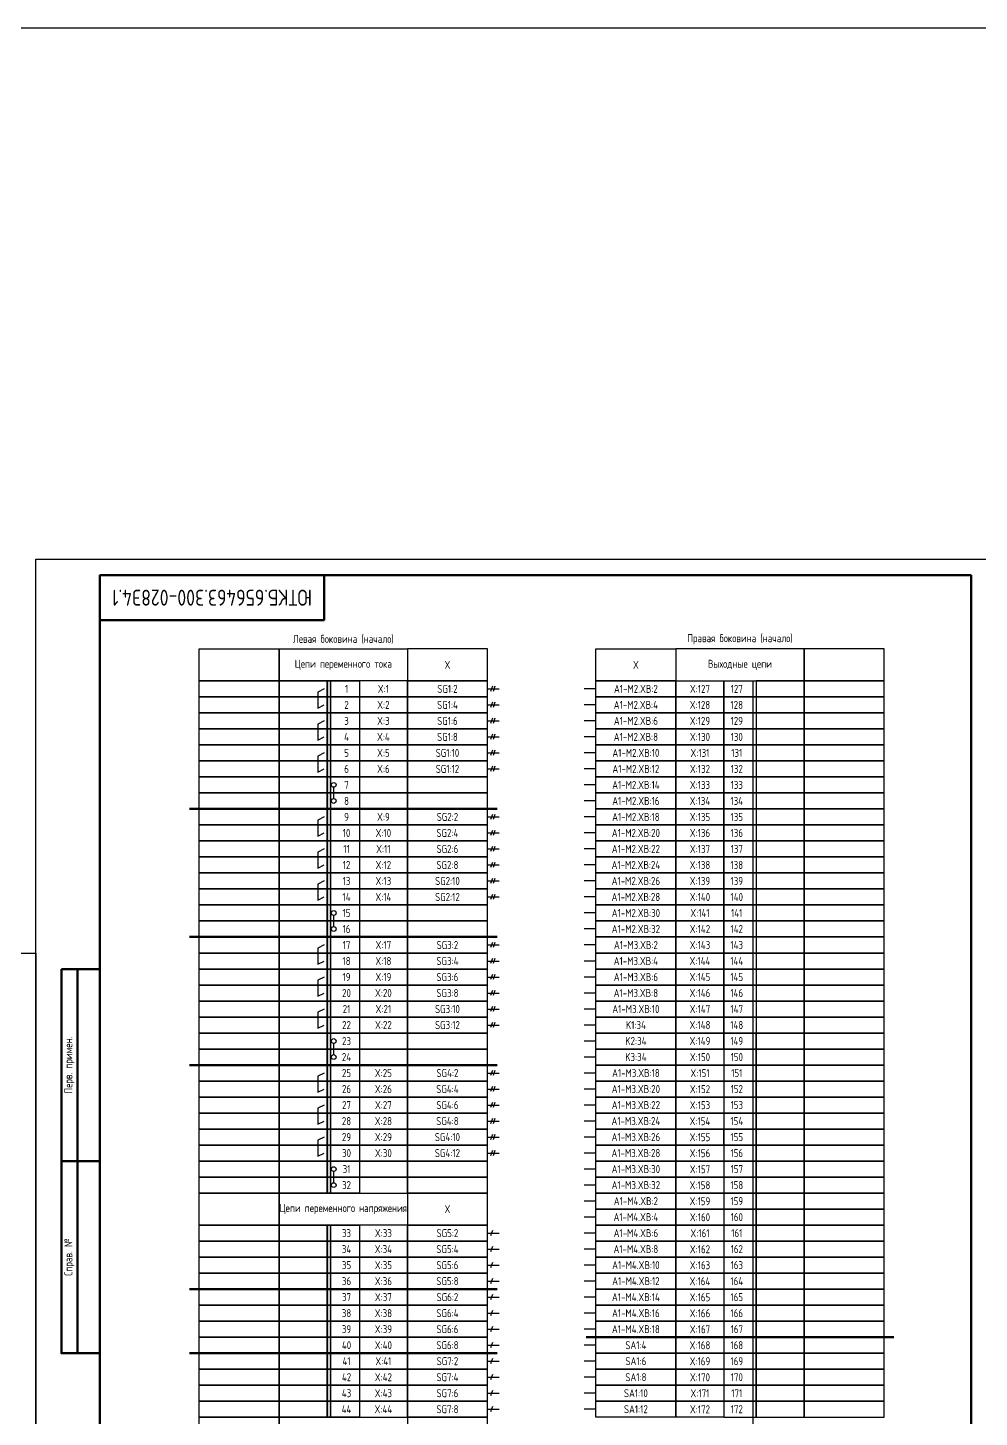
# Model space of a CAD drawing. Header units: millimetres. Extents: x -1117 to 4572, y -90 to 586.
# Drawn here: x 2937.5 to 3234.5, y 152 to 586 of the extents above; entities that cross this region are included whole.
import ezdxf

# ---------------------------------------------------------------- set-up
doc = ezdxf.new("R2010")
doc.units = ezdxf.units.MM
doc.styles.add('Gost_type_A', font='GOST_A.TTF')

# ---------------------------------------------------------------- blocks, each defined once
blk = doc.blocks.new('Штамп левый верхний')
at = {"lineweight": 50}
for points in [[(-12, 0), (-7, 0), (-7, -60), (-12, -60)], [(-7, 0), (0, 0), (0, -60), (-7, -60)], [(-12, -60), (-7, -60), (-7, -120), (-12, -120)], [(-7, -60), (0, -60), (0, -120), (-7, -120)]]:
    blk.add_lwpolyline(points, close=True, dxfattribs=at)
at = {"char_height": 2.5, "width": 60, "attachment_point": 5, "rotation": 90, "style": 'Gost_type_A'}
for s, insert in [('Перв. примен.', (-9.5, -30)), ('Справ. №', (-9.5, -90))]:
    blk.add_mtext(s, dxfattribs=dict(at, insert=insert))
blk = doc.blocks.new('Штамп угловой верхний')
at = {"lineweight": 50}
blk.add_lwpolyline([(0, 0), (70, 0), (70, -14), (0, -14)], close=True, dxfattribs=at)
blk = doc.blocks.new('Формат_А3')
blk.add_lwpolyline([(-420, 297), (0, 297), (0, 0), (-420, 0)], close=True)

msp = doc.modelspace()

# ---------------------------------------------------------------- hatches: boundary and pattern name
h = msp.add_hatch(color=256)
h.dxf.hatch_style = 1
h.paths.add_polyline_path([(3032, 382), (3031, 382), (3031, 342), (3032, 342)])
h = msp.add_hatch(color=256)
h.dxf.hatch_style = 1
h.paths.add_polyline_path([(3032, 342), (3031, 342), (3031, 302), (3032, 302)])
h = msp.add_hatch(color=256)
h.dxf.hatch_style = 1
h.paths.add_polyline_path([(3032, 302), (3031, 302), (3031, 262), (3032, 262)])
h = msp.add_hatch(color=256)
h.dxf.hatch_style = 1
h.paths.add_polyline_path([(3032, 262), (3031, 262), (3031, 222), (3032, 222)])
h = msp.add_hatch(color=256)
h.dxf.hatch_style = 1
h.paths.add_polyline_path([(3032, 212), (3031, 212), (3031, 192), (3032, 192)])
h = msp.add_hatch(color=256)
h.dxf.hatch_style = 1
h.paths.add_polyline_path([(3032, 192), (3031, 192), (3031, 172), (3032, 172)])
h = msp.add_hatch(color=256)
h.dxf.hatch_style = 1
h.paths.add_polyline_path([(3032, 172), (3031, 172), (3031, 152), (3032, 152)])

# ---------------------------------------------------------------- linework, layer by layer
for p, q in [((3163.83, 382), (3163.83, 247.03)), ((3081, 379.5), (3084.62, 379.5)), ((3082.54, 380.31), (3081.96, 378.69)), ((3083.33, 380.31), (3082.75, 378.69)), ((3114.83, 379.5), (3111.21, 379.5)), ((3081, 374.5), (3084.62, 374.5)), ((3082.54, 375.31), (3081.96, 373.69)), ((3083.33, 375.31), (3082.75, 373.69)), ((3114.83, 374.5), (3111.21, 374.5)), ((3081, 369.5), (3084.62, 369.5)), ((3082.54, 370.31), (3081.96, 368.69)), ((3083.33, 370.31), (3082.75, 368.69)), ((3114.83, 369.5), (3111.21, 369.5)), ((3082.54, 365.31), (3081.96, 363.69)), ((3083.33, 365.31), (3082.75, 363.69)), ((3081, 364.5), (3084.62, 364.5)), ((3082.54, 360.31), (3081.96, 358.69)), ((3083.33, 360.31), (3082.75, 358.69)), ((3114.83, 364.5), (3111.21, 364.5)), ((3081, 359.5), (3084.62, 359.5)), ((3114.83, 359.5), (3111.21, 359.5)), ((3081, 354.5), (3084.62, 354.5)), ((3082.54, 355.31), (3081.96, 353.69)), ((3083.33, 355.31), (3082.75, 353.69)), ((3114.83, 354.5), (3111.21, 354.5)), ((3033, 345.25), (3033, 348.75)), ((3114.83, 349.5), (3111.21, 349.5)), ((3114.83, 344.5), (3111.21, 344.5)), ((3081, 339.5), (3084.62, 339.5)), ((3082.54, 340.31), (3081.96, 338.69)), ((3083.33, 340.31), (3082.75, 338.69)), ((3114.83, 339.5), (3111.21, 339.5)), ((3081, 334.5), (3084.62, 334.5)), ((3082.54, 335.31), (3081.96, 333.69)), ((3083.33, 335.31), (3082.75, 333.69)), ((3114.83, 334.5), (3111.21, 334.5)), ((3082.54, 330.31), (3081.96, 328.69)), ((3083.33, 330.31), (3082.75, 328.69)), ((3081, 329.5), (3084.62, 329.5)), ((3114.83, 329.5), (3111.21, 329.5)), ((3081, 324.5), (3084.62, 324.5)), ((3082.54, 325.31), (3081.96, 323.69)), ((3083.33, 325.31), (3082.75, 323.69)), ((3114.83, 324.5), (3111.21, 324.5)), ((3081, 319.5), (3084.62, 319.5)), ((3082.54, 320.31), (3081.96, 318.69)), ((3083.33, 320.31), (3082.75, 318.69)), ((3114.83, 319.5), (3111.21, 319.5)), ((3081, 314.5), (3084.62, 314.5)), ((3082.54, 315.31), (3081.96, 313.69)), ((3083.33, 315.31), (3082.75, 313.69)), ((3114.83, 314.5), (3111.21, 314.5)), ((3033, 305.25), (3033, 308.75)), ((3114.83, 309.5), (3111.21, 309.5)), ((3114.83, 304.5), (3111.21, 304.5)), ((3081, 299.5), (3084.62, 299.5)), ((3082.54, 300.31), (3081.96, 298.69)), ((3083.33, 300.31), (3082.75, 298.69)), ((3114.83, 299.5), (3111.21, 299.5)), ((3082.54, 295.31), (3081.96, 293.69)), ((3083.33, 295.31), (3082.75, 293.69)), ((3081, 294.5), (3084.62, 294.5)), ((3114.83, 294.5), (3111.21, 294.5)), ((3081, 289.5), (3084.62, 289.5)), ((3082.54, 290.31), (3081.96, 288.69)), ((3083.33, 290.31), (3082.75, 288.69)), ((3114.83, 289.5), (3111.21, 289.5)), ((3081, 284.5), (3084.62, 284.5)), ((3082.54, 285.31), (3081.96, 283.69)), ((3083.33, 285.31), (3082.75, 283.69)), ((3114.83, 284.5), (3111.21, 284.5)), ((3081, 279.5), (3084.62, 279.5)), ((3082.54, 280.31), (3081.96, 278.69)), ((3083.33, 280.31), (3082.75, 278.69)), ((3114.83, 279.5), (3111.21, 279.5)), ((3081, 274.5), (3084.62, 274.5)), ((3082.54, 275.31), (3081.96, 273.69)), ((3083.33, 275.31), (3082.75, 273.69)), ((3114.83, 274.5), (3111.21, 274.5)), ((3114.83, 269.5), (3111.21, 269.5)), ((3033, 265.25), (3033, 268.75)), ((3114.83, 264.5), (3111.21, 264.5)), ((3081, 259.5), (3084.62, 259.5)), ((3082.54, 260.31), (3081.96, 258.69)), ((3083.33, 260.31), (3082.75, 258.69)), ((3114.83, 259.5), (3111.21, 259.5)), ((3081, 254.5), (3084.62, 254.5)), ((3082.54, 255.31), (3081.96, 253.69)), ((3083.33, 255.31), (3082.75, 253.69)), ((3114.83, 254.5), (3111.21, 254.5)), ((3081, 249.5), (3084.62, 249.5)), ((3082.54, 250.31), (3081.96, 248.69)), ((3083.33, 250.31), (3082.75, 248.69)), ((3114.83, 249.5), (3111.21, 249.5)), ((3081, 244.5), (3084.62, 244.5)), ((3082.54, 245.31), (3081.96, 243.69)), ((3083.33, 245.31), (3082.75, 243.69)), ((3114.83, 244.5), (3111.21, 244.5)), ((3163.83, 247.03), (3163.83, 122)), ((3081, 239.5), (3084.62, 239.5)), ((3082.54, 240.31), (3081.96, 238.69)), ((3083.33, 240.31), (3082.75, 238.69)), ((3114.83, 239.5), (3111.21, 239.5)), ((3081, 234.5), (3084.62, 234.5)), ((3082.54, 235.31), (3081.96, 233.69)), ((3083.33, 235.31), (3082.75, 233.69)), ((3114.83, 234.5), (3111.21, 234.5)), ((3033, 225.25), (3033, 228.75)), ((3114.83, 229.5), (3111.21, 229.5)), ((3114.83, 224.5), (3111.21, 224.5)), ((3114.83, 219.5), (3111.21, 219.5)), ((3114.83, 214.5), (3111.21, 214.5)), ((3081, 209.5), (3084.62, 209.5)), ((3082.54, 210.31), (3081.96, 208.69)), ((3114.83, 209.5), (3111.21, 209.5)), ((3081, 204.5), (3084.62, 204.5)), ((3082.54, 205.31), (3081.96, 203.69)), ((3114.83, 204.5), (3111.21, 204.5)), ((3082.54, 200.31), (3081.96, 198.69)), ((3081, 199.5), (3084.62, 199.5)), ((3082.54, 195.31), (3081.96, 193.69)), ((3114.83, 199.5), (3111.21, 199.5)), ((3081, 194.5), (3084.62, 194.5)), ((3114.83, 194.5), (3111.21, 194.5)), ((3081, 189.5), (3084.62, 189.5)), ((3082.54, 190.31), (3081.96, 188.69)), ((3114.83, 189.5), (3111.21, 189.5)), ((3081, 184.5), (3084.62, 184.5)), ((3082.54, 185.31), (3081.96, 183.69)), ((3114.83, 184.5), (3111.21, 184.5)), ((3081, 179.5), (3084.62, 179.5)), ((3082.54, 180.31), (3081.96, 178.69)), ((3114.83, 179.5), (3111.21, 179.5)), ((3081, 174.5), (3084.62, 174.5)), ((3082.54, 175.31), (3081.96, 173.69)), ((3114.83, 174.5), (3111.21, 174.5)), ((3081, 169.5), (3084.62, 169.5)), ((3082.54, 170.31), (3081.96, 168.69)), ((3114.83, 169.5), (3111.21, 169.5)), ((3082.54, 165.31), (3081.96, 163.69)), ((3081, 164.5), (3084.62, 164.5)), ((3114.83, 164.5), (3111.21, 164.5)), ((3081, 159.5), (3084.62, 159.5)), ((3082.54, 160.31), (3081.96, 158.69)), ((3114.83, 159.5), (3111.21, 159.5)), ((3081, 154.5), (3084.62, 154.5)), ((3082.54, 155.31), (3081.96, 153.69)), ((3114.83, 154.5), (3111.21, 154.5))]:
    msp.add_line(p, q)
at = {"lineweight": 50}
for p, q in [((2988, 342), (3084, 342)), ((2988, 302), (3084, 302)), ((2988, 262), (3084, 262)), ((2988, 192), (3084, 192)), ((3207.83, 177), (3111.83, 177)), ((2988, 172), (3084, 172))]:
    msp.add_line(p, q, dxfattribs=at)
for points in [[(-1117.42, 586), (4572.48, 586), (4572.48, -90), (-1117.42, -90)], [(3237, 420), (3237, 0), (2940, 0), (2940, 420)], [(2991, 392), (3016, 392), (3016, 382), (2991, 382)], [(3016, 392), (3056, 392), (3056, 382), (3016, 382)], [(3081, 392), (3056, 392), (3056, 382), (3081, 382)], [(3114.83, 392), (3139.83, 392), (3139.83, 382), (3114.83, 382)], [(3179.83, 392), (3139.83, 392), (3139.83, 382), (3179.83, 382)], [(3204.83, 392), (3179.83, 392), (3179.83, 382), (3204.83, 382)], [(2991, 382), (3016, 382), (3016, 377), (2991, 377)], [(3016, 382), (3031, 382), (3031, 377), (3016, 377)], [(3031, 382), (3041, 382), (3041, 377), (3031, 377)], [(3056, 382), (3041, 382), (3041, 377), (3056, 377)], [(3081, 382), (3056, 382), (3056, 377), (3081, 377)], [(3114.83, 382), (3139.83, 382), (3139.83, 377), (3114.83, 377)], [(3139.83, 382), (3154.83, 382), (3154.83, 377), (3139.83, 377)], [(3154.83, 382), (3164.83, 382), (3164.83, 377), (3154.83, 377)], [(3179.83, 382), (3164.83, 382), (3164.83, 377), (3179.83, 377)], [(2991, 377), (3016, 377), (3016, 372), (2991, 372)], [(3016, 377), (3031, 377), (3031, 372), (3016, 372)], [(3031, 377), (3041, 377), (3041, 372), (3031, 372)], [(3056, 377), (3041, 377), (3041, 372), (3056, 372)], [(3081, 377), (3056, 377), (3056, 372), (3081, 372)], [(3114.83, 377), (3139.83, 377), (3139.83, 372), (3114.83, 372)], [(3139.83, 377), (3154.83, 377), (3154.83, 372), (3139.83, 372)], [(3154.83, 377), (3164.83, 377), (3164.83, 372), (3154.83, 372)], [(3179.83, 377), (3164.83, 377), (3164.83, 372), (3179.83, 372)], [(2991, 372), (3016, 372), (3016, 367), (2991, 367)], [(3016, 372), (3031, 372), (3031, 367), (3016, 367)], [(3031, 372), (3041, 372), (3041, 367), (3031, 367)], [(3056, 372), (3041, 372), (3041, 367), (3056, 367)], [(3081, 372), (3056, 372), (3056, 367), (3081, 367)], [(3114.83, 372), (3139.83, 372), (3139.83, 367), (3114.83, 367)], [(3139.83, 372), (3154.83, 372), (3154.83, 367), (3139.83, 367)], [(3154.83, 372), (3164.83, 372), (3164.83, 367), (3154.83, 367)], [(3179.83, 372), (3164.83, 372), (3164.83, 367), (3179.83, 367)], [(2991, 367), (3016, 367), (3016, 362), (2991, 362)], [(3016, 367), (3031, 367), (3031, 362), (3016, 362)], [(3031, 367), (3041, 367), (3041, 362), (3031, 362)], [(3056, 367), (3041, 367), (3041, 362), (3056, 362)], [(3081, 367), (3056, 367), (3056, 362), (3081, 362)], [(3114.83, 367), (3139.83, 367), (3139.83, 362), (3114.83, 362)], [(3139.83, 367), (3154.83, 367), (3154.83, 362), (3139.83, 362)], [(3154.83, 367), (3164.83, 367), (3164.83, 362), (3154.83, 362)], [(3179.83, 367), (3164.83, 367), (3164.83, 362), (3179.83, 362)], [(2991, 362), (3016, 362), (3016, 357), (2991, 357)], [(3016, 362), (3031, 362), (3031, 357), (3016, 357)], [(3031, 362), (3041, 362), (3041, 357), (3031, 357)], [(3056, 362), (3041, 362), (3041, 357), (3056, 357)], [(3081, 362), (3056, 362), (3056, 357), (3081, 357)], [(3114.83, 362), (3139.83, 362), (3139.83, 357), (3114.83, 357)], [(3139.83, 362), (3154.83, 362), (3154.83, 357), (3139.83, 357)], [(3154.83, 362), (3164.83, 362), (3164.83, 357), (3154.83, 357)], [(3179.83, 362), (3164.83, 362), (3164.83, 357), (3179.83, 357)], [(2991, 357), (3016, 357), (3016, 352), (2991, 352)], [(3016, 357), (3031, 357), (3031, 352), (3016, 352)], [(3031, 357), (3041, 357), (3041, 352), (3031, 352)], [(3056, 357), (3041, 357), (3041, 352), (3056, 352)], [(3081, 357), (3056, 357), (3056, 352), (3081, 352)], [(3114.83, 357), (3139.83, 357), (3139.83, 352), (3114.83, 352)], [(3139.83, 357), (3154.83, 357), (3154.83, 352), (3139.83, 352)], [(3154.83, 357), (3164.83, 357), (3164.83, 352), (3154.83, 352)], [(3179.83, 357), (3164.83, 357), (3164.83, 352), (3179.83, 352)], [(2991, 352), (3016, 352), (3016, 347), (2991, 347)], [(3016, 352), (3031, 352), (3031, 347), (3016, 347)], [(3031, 352), (3041, 352), (3041, 347), (3031, 347)], [(3056, 352), (3041, 352), (3041, 347), (3056, 347)], [(3081, 352), (3056, 352), (3056, 347), (3081, 347)], [(3114.83, 352), (3139.83, 352), (3139.83, 347), (3114.83, 347)], [(3139.83, 352), (3154.83, 352), (3154.83, 347), (3139.83, 347)], [(3154.83, 352), (3164.83, 352), (3164.83, 347), (3154.83, 347)], [(3179.83, 352), (3164.83, 352), (3164.83, 347), (3179.83, 347)], [(2991, 347), (3016, 347), (3016, 342), (2991, 342)], [(3016, 347), (3031, 347), (3031, 342), (3016, 342)], [(3031, 347), (3041, 347), (3041, 342), (3031, 342)], [(3056, 347), (3041, 347), (3041, 342), (3056, 342)], [(3081, 347), (3056, 347), (3056, 342), (3081, 342)], [(3114.83, 347), (3139.83, 347), (3139.83, 342), (3114.83, 342)], [(3139.83, 347), (3154.83, 347), (3154.83, 342), (3139.83, 342)], [(3154.83, 347), (3164.83, 347), (3164.83, 342), (3154.83, 342)], [(3179.83, 347), (3164.83, 347), (3164.83, 342), (3179.83, 342)], [(2991, 342), (3016, 342), (3016, 337), (2991, 337)], [(3016, 342), (3031, 342), (3031, 337), (3016, 337)], [(3031, 342), (3041, 342), (3041, 337), (3031, 337)], [(3056, 342), (3041, 342), (3041, 337), (3056, 337)], [(3081, 342), (3056, 342), (3056, 337), (3081, 337)], [(3114.83, 342), (3139.83, 342), (3139.83, 337), (3114.83, 337)], [(3139.83, 342), (3154.83, 342), (3154.83, 337), (3139.83, 337)], [(3154.83, 342), (3164.83, 342), (3164.83, 337), (3154.83, 337)], [(3179.83, 342), (3164.83, 342), (3164.83, 337), (3179.83, 337)], [(2991, 337), (3016, 337), (3016, 332), (2991, 332)], [(3016, 337), (3031, 337), (3031, 332), (3016, 332)], [(3031, 337), (3041, 337), (3041, 332), (3031, 332)], [(3056, 337), (3041, 337), (3041, 332), (3056, 332)], [(3081, 337), (3056, 337), (3056, 332), (3081, 332)], [(3114.83, 337), (3139.83, 337), (3139.83, 332), (3114.83, 332)], [(3139.83, 337), (3154.83, 337), (3154.83, 332), (3139.83, 332)], [(3154.83, 337), (3164.83, 337), (3164.83, 332), (3154.83, 332)], [(3179.83, 337), (3164.83, 337), (3164.83, 332), (3179.83, 332)], [(2991, 332), (3016, 332), (3016, 327), (2991, 327)], [(3016, 332), (3031, 332), (3031, 327), (3016, 327)], [(3031, 332), (3041, 332), (3041, 327), (3031, 327)], [(3056, 332), (3041, 332), (3041, 327), (3056, 327)], [(3081, 332), (3056, 332), (3056, 327), (3081, 327)], [(3114.83, 332), (3139.83, 332), (3139.83, 327), (3114.83, 327)], [(3139.83, 332), (3154.83, 332), (3154.83, 327), (3139.83, 327)], [(3154.83, 332), (3164.83, 332), (3164.83, 327), (3154.83, 327)], [(3179.83, 332), (3164.83, 332), (3164.83, 327), (3179.83, 327)], [(2991, 327), (3016, 327), (3016, 322), (2991, 322)], [(3016, 327), (3031, 327), (3031, 322), (3016, 322)], [(3031, 327), (3041, 327), (3041, 322), (3031, 322)], [(3056, 327), (3041, 327), (3041, 322), (3056, 322)], [(3081, 327), (3056, 327), (3056, 322), (3081, 322)], [(3114.83, 327), (3139.83, 327), (3139.83, 322), (3114.83, 322)], [(3139.83, 327), (3154.83, 327), (3154.83, 322), (3139.83, 322)], [(3154.83, 327), (3164.83, 327), (3164.83, 322), (3154.83, 322)], [(3179.83, 327), (3164.83, 327), (3164.83, 322), (3179.83, 322)], [(2991, 322), (3016, 322), (3016, 317), (2991, 317)], [(3016, 322), (3031, 322), (3031, 317), (3016, 317)], [(3031, 322), (3041, 322), (3041, 317), (3031, 317)], [(3056, 322), (3041, 322), (3041, 317), (3056, 317)], [(3081, 322), (3056, 322), (3056, 317), (3081, 317)], [(3114.83, 322), (3139.83, 322), (3139.83, 317), (3114.83, 317)], [(3139.83, 322), (3154.83, 322), (3154.83, 317), (3139.83, 317)], [(3154.83, 322), (3164.83, 322), (3164.83, 317), (3154.83, 317)], [(3179.83, 322), (3164.83, 322), (3164.83, 317), (3179.83, 317)], [(2991, 317), (3016, 317), (3016, 312), (2991, 312)], [(3016, 317), (3031, 317), (3031, 312), (3016, 312)], [(3031, 317), (3041, 317), (3041, 312), (3031, 312)], [(3056, 317), (3041, 317), (3041, 312), (3056, 312)], [(3081, 317), (3056, 317), (3056, 312), (3081, 312)], [(3114.83, 317), (3139.83, 317), (3139.83, 312), (3114.83, 312)], [(3139.83, 317), (3154.83, 317), (3154.83, 312), (3139.83, 312)], [(3154.83, 317), (3164.83, 317), (3164.83, 312), (3154.83, 312)], [(3179.83, 317), (3164.83, 317), (3164.83, 312), (3179.83, 312)], [(2991, 312), (3016, 312), (3016, 307), (2991, 307)], [(3016, 312), (3031, 312), (3031, 307), (3016, 307)], [(3031, 312), (3041, 312), (3041, 307), (3031, 307)], [(3056, 312), (3041, 312), (3041, 307), (3056, 307)], [(3081, 312), (3056, 312), (3056, 307), (3081, 307)], [(3114.83, 312), (3139.83, 312), (3139.83, 307), (3114.83, 307)], [(3139.83, 312), (3154.83, 312), (3154.83, 307), (3139.83, 307)], [(3154.83, 312), (3164.83, 312), (3164.83, 307), (3154.83, 307)], [(3179.83, 312), (3164.83, 312), (3164.83, 307), (3179.83, 307)], [(2991, 307), (3016, 307), (3016, 302), (2991, 302)], [(3016, 307), (3031, 307), (3031, 302), (3016, 302)], [(3031, 307), (3041, 307), (3041, 302), (3031, 302)], [(3056, 307), (3041, 307), (3041, 302), (3056, 302)], [(3081, 307), (3056, 307), (3056, 302), (3081, 302)], [(3114.83, 307), (3139.83, 307), (3139.83, 302), (3114.83, 302)], [(3139.83, 307), (3154.83, 307), (3154.83, 302), (3139.83, 302)], [(3154.83, 307), (3164.83, 307), (3164.83, 302), (3154.83, 302)], [(3179.83, 307), (3164.83, 307), (3164.83, 302), (3179.83, 302)], [(2991, 302), (3016, 302), (3016, 297), (2991, 297)], [(3016, 302), (3031, 302), (3031, 297), (3016, 297)], [(3031, 302), (3041, 302), (3041, 297), (3031, 297)], [(3056, 302), (3041, 302), (3041, 297), (3056, 297)], [(3081, 302), (3056, 302), (3056, 297), (3081, 297)], [(3114.83, 302), (3139.83, 302), (3139.83, 297), (3114.83, 297)], [(3139.83, 302), (3154.83, 302), (3154.83, 297), (3139.83, 297)], [(3154.83, 302), (3164.83, 302), (3164.83, 297), (3154.83, 297)], [(3179.83, 302), (3164.83, 302), (3164.83, 297), (3179.83, 297)], [(2991, 297), (3016, 297), (3016, 292), (2991, 292)], [(3016, 297), (3031, 297), (3031, 292), (3016, 292)], [(3031, 297), (3041, 297), (3041, 292), (3031, 292)], [(3056, 297), (3041, 297), (3041, 292), (3056, 292)], [(3081, 297), (3056, 297), (3056, 292), (3081, 292)], [(3114.83, 297), (3139.83, 297), (3139.83, 292), (3114.83, 292)], [(3139.83, 297), (3154.83, 297), (3154.83, 292), (3139.83, 292)], [(3154.83, 297), (3164.83, 297), (3164.83, 292), (3154.83, 292)], [(3179.83, 297), (3164.83, 297), (3164.83, 292), (3179.83, 292)], [(3204.83, 297), (3179.83, 297), (3179.83, 292), (3204.83, 292)], [(2991, 292), (3016, 292), (3016, 287), (2991, 287)], [(3016, 292), (3031, 292), (3031, 287), (3016, 287)], [(3031, 292), (3041, 292), (3041, 287), (3031, 287)], [(3056, 292), (3041, 292), (3041, 287), (3056, 287)], [(3081, 292), (3056, 292), (3056, 287), (3081, 287)], [(3114.83, 292), (3139.83, 292), (3139.83, 287), (3114.83, 287)], [(3139.83, 292), (3154.83, 292), (3154.83, 287), (3139.83, 287)], [(3154.83, 292), (3164.83, 292), (3164.83, 287), (3154.83, 287)], [(3179.83, 292), (3164.83, 292), (3164.83, 287), (3179.83, 287)], [(3204.83, 292), (3179.83, 292), (3179.83, 287), (3204.83, 287)], [(2991, 287), (3016, 287), (3016, 282), (2991, 282)], [(3016, 287), (3031, 287), (3031, 282), (3016, 282)], [(3031, 287), (3041, 287), (3041, 282), (3031, 282)], [(3056, 287), (3041, 287), (3041, 282), (3056, 282)], [(3081, 287), (3056, 287), (3056, 282), (3081, 282)], [(3114.83, 287), (3139.83, 287), (3139.83, 282), (3114.83, 282)], [(3139.83, 287), (3154.83, 287), (3154.83, 282), (3139.83, 282)], [(3154.83, 287), (3164.83, 287), (3164.83, 282), (3154.83, 282)], [(3179.83, 287), (3164.83, 287), (3164.83, 282), (3179.83, 282)], [(3204.83, 287), (3179.83, 287), (3179.83, 282), (3204.83, 282)], [(2991, 282), (3016, 282), (3016, 277), (2991, 277)], [(3016, 282), (3031, 282), (3031, 277), (3016, 277)], [(3031, 282), (3041, 282), (3041, 277), (3031, 277)], [(3056, 282), (3041, 282), (3041, 277), (3056, 277)], [(3081, 282), (3056, 282), (3056, 277), (3081, 277)], [(3114.83, 282), (3139.83, 282), (3139.83, 277), (3114.83, 277)], [(3139.83, 282), (3154.83, 282), (3154.83, 277), (3139.83, 277)], [(3154.83, 282), (3164.83, 282), (3164.83, 277), (3154.83, 277)], [(3179.83, 282), (3164.83, 282), (3164.83, 277), (3179.83, 277)], [(3204.83, 282), (3179.83, 282), (3179.83, 277), (3204.83, 277)], [(2991, 277), (3016, 277), (3016, 272), (2991, 272)], [(3016, 277), (3031, 277), (3031, 272), (3016, 272)], [(3031, 277), (3041, 277), (3041, 272), (3031, 272)], [(3056, 277), (3041, 277), (3041, 272), (3056, 272)], [(3081, 277), (3056, 277), (3056, 272), (3081, 272)], [(3114.83, 277), (3139.83, 277), (3139.83, 272), (3114.83, 272)], [(3139.83, 277), (3154.83, 277), (3154.83, 272), (3139.83, 272)], [(3154.83, 277), (3164.83, 277), (3164.83, 272), (3154.83, 272)], [(3179.83, 277), (3164.83, 277), (3164.83, 272), (3179.83, 272)], [(3204.83, 277), (3179.83, 277), (3179.83, 272), (3204.83, 272)], [(2991, 272), (3016, 272), (3016, 267), (2991, 267)], [(3016, 272), (3031, 272), (3031, 267), (3016, 267)], [(3031, 272), (3041, 272), (3041, 267), (3031, 267)], [(3056, 272), (3041, 272), (3041, 267), (3056, 267)], [(3081, 272), (3056, 272), (3056, 267), (3081, 267)], [(3114.83, 272), (3139.83, 272), (3139.83, 267), (3114.83, 267)], [(3114.83, 272), (3139.83, 272), (3139.83, 267), (3114.83, 267)], [(3139.83, 272), (3154.83, 272), (3154.83, 267), (3139.83, 267)], [(3139.83, 272), (3154.83, 272), (3154.83, 267), (3139.83, 267)], [(3154.83, 272), (3164.83, 272), (3164.83, 267), (3154.83, 267)], [(3164.83, 272), (3154.83, 272), (3154.83, 267), (3164.83, 267)], [(3179.83, 272), (3164.83, 272), (3164.83, 267), (3179.83, 267)], [(3204.83, 272), (3179.83, 272), (3179.83, 267), (3204.83, 267)], [(2991, 267), (3016, 267), (3016, 262), (2991, 262)], [(3016, 267), (3031, 267), (3031, 262), (3016, 262)], [(3031, 267), (3041, 267), (3041, 262), (3031, 262)], [(3056, 267), (3041, 267), (3041, 262), (3056, 262)], [(3081, 267), (3056, 267), (3056, 262), (3081, 262)], [(3114.83, 267), (3139.83, 267), (3139.83, 262), (3114.83, 262)], [(3139.83, 267), (3154.83, 267), (3154.83, 262), (3139.83, 262)], [(3164.83, 267), (3154.83, 267), (3154.83, 262), (3164.83, 262)], [(3179.83, 267), (3164.83, 267), (3164.83, 262), (3179.83, 262)], [(3204.83, 267), (3179.83, 267), (3179.83, 262), (3204.83, 262)], [(2991, 262), (3016, 262), (3016, 257), (2991, 257)], [(3016, 262), (3031, 262), (3031, 257), (3016, 257)], [(3031, 262), (3041, 262), (3041, 257), (3031, 257)], [(3056, 262), (3041, 262), (3041, 257), (3056, 257)], [(3081, 262), (3056, 262), (3056, 257), (3081, 257)], [(3114.83, 262), (3139.83, 262), (3139.83, 257), (3114.83, 257)], [(3139.83, 262), (3154.83, 262), (3154.83, 257), (3139.83, 257)], [(3164.83, 262), (3154.83, 262), (3154.83, 257), (3164.83, 257)], [(3179.83, 262), (3164.83, 262), (3164.83, 257), (3179.83, 257)], [(3204.83, 262), (3179.83, 262), (3179.83, 257), (3204.83, 257)], [(2991, 257), (3016, 257), (3016, 252), (2991, 252)], [(3016, 257), (3031, 257), (3031, 252), (3016, 252)], [(3031, 257), (3041, 257), (3041, 252), (3031, 252)], [(3056, 257), (3041, 257), (3041, 252), (3056, 252)], [(3081, 257), (3056, 257), (3056, 252), (3081, 252)], [(3114.83, 257), (3139.83, 257), (3139.83, 252), (3114.83, 252)], [(3139.83, 257), (3154.83, 257), (3154.83, 252), (3139.83, 252)], [(3164.83, 257), (3154.83, 257), (3154.83, 252), (3164.83, 252)], [(3179.83, 257), (3164.83, 257), (3164.83, 252), (3179.83, 252)], [(3204.83, 257), (3179.83, 257), (3179.83, 252), (3204.83, 252)], [(2991, 252), (3016, 252), (3016, 247), (2991, 247)], [(3016, 252), (3031, 252), (3031, 247), (3016, 247)], [(3031, 252), (3041, 252), (3041, 247), (3031, 247)], [(3056, 252), (3041, 252), (3041, 247), (3056, 247)], [(3081, 252), (3056, 252), (3056, 247), (3081, 247)], [(3114.83, 252), (3139.83, 252), (3139.83, 247), (3114.83, 247)], [(3139.83, 252), (3154.83, 252), (3154.83, 247), (3139.83, 247)], [(3164.83, 252), (3154.83, 252), (3154.83, 247), (3164.83, 247)], [(3179.83, 252), (3164.83, 252), (3164.83, 247), (3179.83, 247)], [(3204.83, 252), (3179.83, 252), (3179.83, 247), (3204.83, 247)], [(2991, 247), (3016, 247), (3016, 242), (2991, 242)], [(3016, 247), (3031, 247), (3031, 242), (3016, 242)], [(3031, 247), (3041, 247), (3041, 242), (3031, 242)], [(3056, 247), (3041, 247), (3041, 242), (3056, 242)], [(3081, 247), (3056, 247), (3056, 242), (3081, 242)], [(3114.83, 247), (3139.83, 247), (3139.83, 242), (3114.83, 242)], [(3139.83, 247), (3154.83, 247), (3154.83, 242), (3139.83, 242)], [(3164.83, 247), (3154.83, 247), (3154.83, 242), (3164.83, 242)], [(3179.83, 247), (3164.83, 247), (3164.83, 242), (3179.83, 242)], [(3204.83, 247), (3179.83, 247), (3179.83, 242), (3204.83, 242)], [(2991, 242), (3016, 242), (3016, 237), (2991, 237)], [(3016, 242), (3031, 242), (3031, 237), (3016, 237)], [(3031, 242), (3041, 242), (3041, 237), (3031, 237)], [(3056, 242), (3041, 242), (3041, 237), (3056, 237)], [(3081, 242), (3056, 242), (3056, 237), (3081, 237)], [(3114.83, 242), (3139.83, 242), (3139.83, 237), (3114.83, 237)], [(3114.83, 242), (3139.83, 242), (3139.83, 237), (3114.83, 237)], [(3139.83, 242), (3154.83, 242), (3154.83, 237), (3139.83, 237)], [(3139.83, 242), (3154.83, 242), (3154.83, 237), (3139.83, 237)], [(3154.83, 242), (3164.83, 242), (3164.83, 237), (3154.83, 237)], [(3164.83, 242), (3154.83, 242), (3154.83, 237), (3164.83, 237)], [(3179.83, 242), (3164.83, 242), (3164.83, 237), (3179.83, 237)], [(3204.83, 242), (3179.83, 242), (3179.83, 237), (3204.83, 237)], [(3204.83, 242), (3179.83, 242), (3179.83, 237), (3204.83, 237)], [(2991, 237), (3016, 237), (3016, 232), (2991, 232)], [(3016, 237), (3031, 237), (3031, 232), (3016, 232)], [(3031, 237), (3041, 237), (3041, 232), (3031, 232)], [(3056, 237), (3041, 237), (3041, 232), (3056, 232)], [(3081, 237), (3056, 237), (3056, 232), (3081, 232)], [(3114.83, 237), (3139.83, 237), (3139.83, 232), (3114.83, 232)], [(3139.83, 237), (3154.83, 237), (3154.83, 232), (3139.83, 232)], [(3164.83, 237), (3154.83, 237), (3154.83, 232), (3164.83, 232)], [(3179.83, 237), (3164.83, 237), (3164.83, 232), (3179.83, 232)], [(3204.83, 237), (3179.83, 237), (3179.83, 232), (3204.83, 232)], [(2991, 232), (3016, 232), (3016, 227), (2991, 227)], [(3016, 232), (3031, 232), (3031, 227), (3016, 227)], [(3031, 232), (3041, 232), (3041, 227), (3031, 227)], [(3056, 232), (3041, 232), (3041, 227), (3056, 227)], [(3081, 232), (3056, 232), (3056, 227), (3081, 227)], [(3114.83, 232), (3139.83, 232), (3139.83, 227), (3114.83, 227)], [(3139.83, 232), (3154.83, 232), (3154.83, 227), (3139.83, 227)], [(3164.83, 232), (3154.83, 232), (3154.83, 227), (3164.83, 227)], [(3179.83, 232), (3164.83, 232), (3164.83, 227), (3179.83, 227)], [(3204.83, 232), (3179.83, 232), (3179.83, 227), (3204.83, 227)], [(2991, 227), (3016, 227), (3016, 222), (2991, 222)], [(3016, 227), (3031, 227), (3031, 222), (3016, 222)], [(3031, 227), (3041, 227), (3041, 222), (3031, 222)], [(3056, 227), (3041, 227), (3041, 222), (3056, 222)], [(3081, 227), (3056, 227), (3056, 222), (3081, 222)], [(3114.83, 227), (3139.83, 227), (3139.83, 222), (3114.83, 222)], [(3139.83, 227), (3154.83, 227), (3154.83, 222), (3139.83, 222)], [(3164.83, 227), (3154.83, 227), (3154.83, 222), (3164.83, 222)], [(3179.83, 227), (3164.83, 227), (3164.83, 222), (3179.83, 222)], [(3204.83, 227), (3179.83, 227), (3179.83, 222), (3204.83, 222)], [(2991, 222), (3016, 222), (3016, 212), (2991, 212)], [(3016, 222), (3056, 222), (3056, 212), (3016, 212)], [(3081, 222), (3056, 222), (3056, 212), (3081, 212)], [(3114.83, 222), (3139.83, 222), (3139.83, 217), (3114.83, 217)], [(3139.83, 222), (3154.83, 222), (3154.83, 217), (3139.83, 217)], [(3164.83, 222), (3154.83, 222), (3154.83, 217), (3164.83, 217)], [(3179.83, 222), (3164.83, 222), (3164.83, 217), (3179.83, 217)], [(3204.83, 222), (3179.83, 222), (3179.83, 217), (3204.83, 217)], [(3114.83, 217), (3139.83, 217), (3139.83, 212), (3114.83, 212)], [(3139.83, 217), (3154.83, 217), (3154.83, 212), (3139.83, 212)], [(3164.83, 217), (3154.83, 217), (3154.83, 212), (3164.83, 212)], [(3179.83, 217), (3164.83, 217), (3164.83, 212), (3179.83, 212)], [(3204.83, 217), (3179.83, 217), (3179.83, 212), (3204.83, 212)], [(2991, 212), (3016, 212), (3016, 207), (2991, 207)], [(3016, 212), (3031, 212), (3031, 207), (3016, 207)], [(3031, 212), (3041, 212), (3041, 207), (3031, 207)], [(3056, 212), (3041, 212), (3041, 207), (3056, 207)], [(3081, 212), (3056, 212), (3056, 207), (3081, 207)], [(3114.83, 212), (3139.83, 212), (3139.83, 207), (3114.83, 207)], [(3139.83, 212), (3154.83, 212), (3154.83, 207), (3139.83, 207)], [(3164.83, 212), (3154.83, 212), (3154.83, 207), (3164.83, 207)], [(3179.83, 212), (3164.83, 212), (3164.83, 207), (3179.83, 207)], [(3204.83, 212), (3179.83, 212), (3179.83, 207), (3204.83, 207)], [(2991, 207), (3016, 207), (3016, 202), (2991, 202)], [(3016, 207), (3031, 207), (3031, 202), (3016, 202)], [(3031, 207), (3041, 207), (3041, 202), (3031, 202)], [(3056, 207), (3041, 207), (3041, 202), (3056, 202)], [(3081, 207), (3056, 207), (3056, 202), (3081, 202)], [(3114.83, 207), (3139.83, 207), (3139.83, 202), (3114.83, 202)], [(3139.83, 207), (3154.83, 207), (3154.83, 202), (3139.83, 202)], [(3164.83, 207), (3154.83, 207), (3154.83, 202), (3164.83, 202)], [(3179.83, 207), (3164.83, 207), (3164.83, 202), (3179.83, 202)], [(3204.83, 207), (3179.83, 207), (3179.83, 202), (3204.83, 202)], [(2991, 202), (3016, 202), (3016, 197), (2991, 197)], [(3016, 202), (3031, 202), (3031, 197), (3016, 197)], [(3031, 202), (3041, 202), (3041, 197), (3031, 197)], [(3056, 202), (3041, 202), (3041, 197), (3056, 197)], [(3081, 202), (3056, 202), (3056, 197), (3081, 197)], [(3114.83, 202), (3139.83, 202), (3139.83, 197), (3114.83, 197)], [(3139.83, 202), (3154.83, 202), (3154.83, 197), (3139.83, 197)], [(3164.83, 202), (3154.83, 202), (3154.83, 197), (3164.83, 197)], [(3179.83, 202), (3164.83, 202), (3164.83, 197), (3179.83, 197)], [(3204.83, 202), (3179.83, 202), (3179.83, 197), (3204.83, 197)], [(2991, 197), (3016, 197), (3016, 192), (2991, 192)], [(3016, 197), (3031, 197), (3031, 192), (3016, 192)], [(3031, 197), (3041, 197), (3041, 192), (3031, 192)], [(3056, 197), (3041, 197), (3041, 192), (3056, 192)], [(3081, 197), (3056, 197), (3056, 192), (3081, 192)], [(3114.83, 197), (3139.83, 197), (3139.83, 192), (3114.83, 192)], [(3139.83, 197), (3154.83, 197), (3154.83, 192), (3139.83, 192)], [(3164.83, 197), (3154.83, 197), (3154.83, 192), (3164.83, 192)], [(3179.83, 197), (3164.83, 197), (3164.83, 192), (3179.83, 192)], [(3204.83, 197), (3179.83, 197), (3179.83, 192), (3204.83, 192)], [(2991, 192), (3016, 192), (3016, 187), (2991, 187)], [(3016, 192), (3031, 192), (3031, 187), (3016, 187)], [(3031, 192), (3041, 192), (3041, 187), (3031, 187)], [(3056, 192), (3041, 192), (3041, 187), (3056, 187)], [(3081, 192), (3056, 192), (3056, 187), (3081, 187)], [(3114.83, 192), (3139.83, 192), (3139.83, 187), (3114.83, 187)], [(3139.83, 192), (3154.83, 192), (3154.83, 187), (3139.83, 187)], [(3164.83, 192), (3154.83, 192), (3154.83, 187), (3164.83, 187)], [(3179.83, 192), (3164.83, 192), (3164.83, 187), (3179.83, 187)], [(3204.83, 192), (3179.83, 192), (3179.83, 187), (3204.83, 187)], [(2991, 187), (3016, 187), (3016, 182), (2991, 182)], [(3016, 187), (3031, 187), (3031, 182), (3016, 182)], [(3031, 187), (3041, 187), (3041, 182), (3031, 182)], [(3056, 187), (3041, 187), (3041, 182), (3056, 182)], [(3081, 187), (3056, 187), (3056, 182), (3081, 182)], [(3114.83, 187), (3139.83, 187), (3139.83, 182), (3114.83, 182)], [(3139.83, 187), (3154.83, 187), (3154.83, 182), (3139.83, 182)], [(3164.83, 187), (3154.83, 187), (3154.83, 182), (3164.83, 182)], [(3179.83, 187), (3164.83, 187), (3164.83, 182), (3179.83, 182)], [(3204.83, 187), (3179.83, 187), (3179.83, 182), (3204.83, 182)], [(2991, 182), (3016, 182), (3016, 177), (2991, 177)], [(3016, 182), (3031, 182), (3031, 177), (3016, 177)], [(3031, 182), (3041, 182), (3041, 177), (3031, 177)], [(3056, 182), (3041, 182), (3041, 177), (3056, 177)], [(3081, 182), (3056, 182), (3056, 177), (3081, 177)], [(3114.83, 182), (3139.83, 182), (3139.83, 177), (3114.83, 177)], [(3139.83, 182), (3154.83, 182), (3154.83, 177), (3139.83, 177)], [(3164.83, 182), (3154.83, 182), (3154.83, 177), (3164.83, 177)], [(3179.83, 182), (3164.83, 182), (3164.83, 177), (3179.83, 177)], [(3204.83, 182), (3179.83, 182), (3179.83, 177), (3204.83, 177)], [(2991, 177), (3016, 177), (3016, 172), (2991, 172)], [(3016, 177), (3031, 177), (3031, 172), (3016, 172)], [(3031, 177), (3041, 177), (3041, 172), (3031, 172)], [(3056, 177), (3041, 177), (3041, 172), (3056, 172)], [(3081, 177), (3056, 177), (3056, 172), (3081, 172)], [(3114.83, 177), (3139.83, 177), (3139.83, 172), (3114.83, 172)], [(3139.83, 177), (3154.83, 177), (3154.83, 172), (3139.83, 172)], [(3164.83, 177), (3154.83, 177), (3154.83, 172), (3164.83, 172)], [(3179.83, 177), (3164.83, 177), (3164.83, 172), (3179.83, 172)], [(3204.83, 177), (3179.83, 177), (3179.83, 172), (3204.83, 172)], [(2991, 172), (3016, 172), (3016, 167), (2991, 167)], [(3016, 172), (3031, 172), (3031, 167), (3016, 167)], [(3031, 172), (3041, 172), (3041, 167), (3031, 167)], [(3056, 172), (3041, 172), (3041, 167), (3056, 167)], [(3081, 172), (3056, 172), (3056, 167), (3081, 167)], [(3114.83, 172), (3139.83, 172), (3139.83, 167), (3114.83, 167)], [(3139.83, 172), (3154.83, 172), (3154.83, 167), (3139.83, 167)], [(3164.83, 172), (3154.83, 172), (3154.83, 167), (3164.83, 167)], [(3179.83, 172), (3164.83, 172), (3164.83, 167), (3179.83, 167)], [(3204.83, 172), (3179.83, 172), (3179.83, 167), (3204.83, 167)], [(2991, 167), (3016, 167), (3016, 162), (2991, 162)], [(3016, 167), (3031, 167), (3031, 162), (3016, 162)], [(3031, 167), (3041, 167), (3041, 162), (3031, 162)], [(3056, 167), (3041, 167), (3041, 162), (3056, 162)], [(3081, 167), (3056, 167), (3056, 162), (3081, 162)], [(3114.83, 167), (3139.83, 167), (3139.83, 162), (3114.83, 162)], [(3139.83, 167), (3154.83, 167), (3154.83, 162), (3139.83, 162)], [(3164.83, 167), (3154.83, 167), (3154.83, 162), (3164.83, 162)], [(3179.83, 167), (3164.83, 167), (3164.83, 162), (3179.83, 162)], [(3204.83, 167), (3179.83, 167), (3179.83, 162), (3204.83, 162)], [(2991, 162), (3016, 162), (3016, 157), (2991, 157)], [(3016, 162), (3031, 162), (3031, 157), (3016, 157)], [(3031, 162), (3041, 162), (3041, 157), (3031, 157)], [(3056, 162), (3041, 162), (3041, 157), (3056, 157)], [(3081, 162), (3056, 162), (3056, 157), (3081, 157)], [(3114.83, 162), (3139.83, 162), (3139.83, 157), (3114.83, 157)], [(3139.83, 162), (3154.83, 162), (3154.83, 157), (3139.83, 157)], [(3164.83, 162), (3154.83, 162), (3154.83, 157), (3164.83, 157)], [(3179.83, 162), (3164.83, 162), (3164.83, 157), (3179.83, 157)], [(3204.83, 162), (3179.83, 162), (3179.83, 157), (3204.83, 157)], [(2991, 157), (3016, 157), (3016, 152), (2991, 152)], [(3016, 157), (3031, 157), (3031, 152), (3016, 152)], [(3031, 157), (3041, 157), (3041, 152), (3031, 152)], [(3056, 157), (3041, 157), (3041, 152), (3056, 152)], [(3081, 157), (3056, 157), (3056, 152), (3081, 152)], [(3114.83, 157), (3139.83, 157), (3139.83, 152), (3114.83, 152)], [(3139.83, 157), (3154.83, 157), (3154.83, 152), (3139.83, 152)], [(3164.83, 157), (3154.83, 157), (3154.83, 152), (3164.83, 152)], [(3179.83, 157), (3164.83, 157), (3164.83, 152), (3179.83, 152)], [(3204.83, 157), (3179.83, 157), (3179.83, 152), (3204.83, 152)], [(2991, 152), (3016, 152), (3016, 142), (2991, 142)], [(3016, 152), (3056, 152), (3056, 142), (3016, 142)], [(3081, 152), (3056, 152), (3056, 142), (3081, 142)]]:
    msp.add_lwpolyline(points, close=True)
msp.add_lwpolyline([(3232, 415), (3232, 5), (2960, 5), (2960, 415)], close=True, dxfattribs=at)
for points in [[(3031, 342), (3031, 382), (3032, 382), (3032, 342)], [(3030, 379.5), (3028, 378.5), (3028, 373.5), (3030, 374.5)], [(3030, 369.5), (3028, 368.5), (3028, 363.5), (3030, 364.5)], [(3030, 359.5), (3028, 358.5), (3028, 353.5), (3030, 354.5)], [(3030, 339.5), (3028, 338.5), (3028, 333.5), (3030, 334.5)], [(3031, 302), (3031, 342), (3032, 342), (3032, 302)], [(3030, 329.5), (3028, 328.5), (3028, 323.5), (3030, 324.5)], [(3030, 319.5), (3028, 318.5), (3028, 313.5), (3030, 314.5)], [(3030, 299.5), (3028, 298.5), (3028, 293.5), (3030, 294.5)], [(3031, 262), (3031, 302), (3032, 302), (3032, 262)], [(3030, 289.5), (3028, 288.5), (3028, 283.5), (3030, 284.5)], [(3030, 279.5), (3028, 278.5), (3028, 273.5), (3030, 274.5)], [(3031, 222), (3031, 262), (3032, 262), (3032, 222)], [(3030, 259.5), (3028, 258.5), (3028, 253.5), (3030, 254.5)], [(3030, 249.5), (3028, 248.5), (3028, 243.5), (3030, 244.5)], [(3030, 239.5), (3028, 238.5), (3028, 233.5), (3030, 234.5)], [(3031, 192), (3031, 212), (3032, 212), (3032, 192)], [(3031, 172), (3031, 192), (3032, 192), (3032, 172)], [(3031, 152), (3031, 172), (3032, 172), (3032, 152)]]:
    msp.add_lwpolyline(points)
at = {"color": 0}
for points in [[(3204.83, 382), (3179.83, 382), (3179.83, 377), (3204.83, 377)], [(3204.83, 377), (3179.83, 377), (3179.83, 372), (3204.83, 372)], [(3204.83, 372), (3179.83, 372), (3179.83, 367), (3204.83, 367)], [(3204.83, 367), (3179.83, 367), (3179.83, 362), (3204.83, 362)], [(3204.83, 362), (3179.83, 362), (3179.83, 357), (3204.83, 357)], [(3204.83, 357), (3179.83, 357), (3179.83, 352), (3204.83, 352)], [(3204.83, 352), (3179.83, 352), (3179.83, 347), (3204.83, 347)], [(3204.83, 347), (3179.83, 347), (3179.83, 342), (3204.83, 342)], [(3204.83, 342), (3179.83, 342), (3179.83, 337), (3204.83, 337)], [(3204.83, 337), (3179.83, 337), (3179.83, 332), (3204.83, 332)], [(3204.83, 332), (3179.83, 332), (3179.83, 327), (3204.83, 327)], [(3204.83, 327), (3179.83, 327), (3179.83, 322), (3204.83, 322)], [(3204.83, 322), (3179.83, 322), (3179.83, 317), (3204.83, 317)], [(3204.83, 317), (3179.83, 317), (3179.83, 312), (3204.83, 312)], [(3204.83, 312), (3179.83, 312), (3179.83, 307), (3204.83, 307)], [(3204.83, 307), (3179.83, 307), (3179.83, 302), (3204.83, 302)], [(3204.83, 302), (3179.83, 302), (3179.83, 297), (3204.83, 297)]]:
    msp.add_lwpolyline(points, close=True, dxfattribs=at)
for centre in [(3033, 349.5), (3033, 344.5), (3033, 309.5), (3033, 304.5), (3033, 269.5), (3033, 264.5), (3033, 229.5), (3033, 224.5)]:
    msp.add_circle(centre, 0.75)

# ---------------------------------------------------------------- block references
msp.add_blockref('Штамп угловой верхний', (2960, 415))
at = {"color": 1}
for name, p in [('Формат_А3', (2940, 0)), ('Штамп левый верхний', (2960, 292))]:
    msp.add_blockref(name, p, dxfattribs=at)

# ---------------------------------------------------------------- texts
at = {"insert": (2995, 408), "char_height": 5, "width": 70, "attachment_point": 5, "rotation": 180, "style": 'Gost_type_A'}
msp.add_mtext('ЮТКБ.656463.300-028Э4.1', dxfattribs=at)
at = {"char_height": 2.5, "attachment_point": 5, "style": 'Gost_type_A'}
for s, insert, width in [('Левая боковина (начало)', (3036, 395), 90), ('Правая боковина (начало)', (3159.83, 395), 90), ('Цепи переменного тока ', (3036, 387), 40), ('X', (3068.5, 387), 25), ('X', (3127.33, 387), 25), ('Выходные цепи', (3159.83, 387), 40), ('SG1:2', (3068.5, 379.5), 25), ('A1-M2.XВ:2', (3127.33, 379.5), 25), ('SG1:4', (3068.5, 374.5), 25), ('A1-M2.XВ:4', (3127.33, 374.5), 25), ('SG1:6', (3068.5, 369.5), 25), ('A1-M2.XВ:6', (3127.33, 369.5), 25), ('SG1:8', (3068.5, 364.5), 25), ('A1-M2.XВ:8', (3127.33, 364.5), 25), ('SG1:10', (3068.5, 359.5), 25), ('A1-M2.XВ:10', (3127.33, 359.5), 25), ('SG1:12', (3068.5, 354.5), 25), ('A1-M2.XВ:12', (3127.33, 354.5), 25), ('A1-M2.XВ:14', (3127.33, 349.5), 25), ('A1-M2.XВ:16', (3127.33, 344.5), 25), ('SG2:2', (3068.5, 339.5), 25), ('A1-M2.XВ:18', (3127.33, 339.5), 25), ('SG2:4', (3068.5, 334.5), 25), ('A1-M2.XВ:20', (3127.33, 334.5), 25), ('SG2:6', (3068.5, 329.5), 25), ('A1-M2.XВ:22', (3127.33, 329.5), 25), ('SG2:8', (3068.5, 324.5), 25), ('A1-M2.XВ:24', (3127.33, 324.5), 25), ('SG2:10', (3068.5, 319.5), 25), ('A1-M2.XВ:26', (3127.33, 319.5), 25), ('SG2:12', (3068.5, 314.5), 25), ('A1-M2.XВ:28', (3127.33, 314.5), 25), ('A1-M2.XВ:30', (3127.33, 309.5), 25), ('A1-M2.XВ:32', (3127.33, 304.5), 25), ('SG3:2', (3068.5, 299.5), 25), ('A1-M3.XВ:2', (3127.33, 299.5), 25), ('SG3:4', (3068.5, 294.5), 25), ('A1-M3.XВ:4', (3127.33, 294.5), 25), ('SG3:6', (3068.5, 289.5), 25), ('A1-M3.XВ:6', (3127.33, 289.5), 25), ('SG3:8', (3068.5, 284.5), 25), ('A1-M3.XВ:8', (3127.33, 284.5), 25), ('SG3:10', (3068.5, 279.5), 25), ('A1-M3.XВ:10', (3127.33, 279.5), 25), ('SG3:12', (3068.5, 274.5), 25), ('K1:34', (3127.33, 274.5), 25), ('K2:34', (3127.33, 269.5), 25), ('K3:34', (3127.33, 264.5), 25), ('SG4:2', (3068.5, 259.5), 25), ('A1-M3.XВ:18', (3127.33, 259.5), 25), ('SG4:4', (3068.5, 254.5), 25), ('A1-M3.XВ:20', (3127.33, 254.5), 25), ('SG4:6', (3068.5, 249.5), 25), ('A1-M3.XВ:22', (3127.33, 249.5), 25), ('SG4:8', (3068.5, 244.5), 25), ('A1-M3.XВ:24', (3127.33, 244.5), 25), ('SG4:10', (3068.5, 239.5), 25), ('A1-M3.XВ:26', (3127.33, 239.5), 25), ('SG4:12', (3068.5, 234.5), 25), ('A1-M3.XВ:28', (3127.33, 234.5), 25), ('A1-M3.XВ:30', (3127.33, 229.5), 25), ('A1-M3.XВ:32', (3127.33, 224.5), 25), ('Цепи переменного напряжения ', (3036, 217), 40), ('X', (3068.5, 217), 25), ('A1-M4.XВ:2', (3127.33, 219.5), 25), ('A1-M4.XВ:4', (3127.33, 214.5), 25), ('SG5:2', (3068.5, 209.5), 25), ('A1-M4.XВ:6', (3127.33, 209.5), 25), ('SG5:4', (3068.5, 204.5), 25), ('A1-M4.XВ:8', (3127.33, 204.5), 25), ('SG5:6', (3068.5, 199.5), 25), ('A1-M4.XВ:10', (3127.33, 199.5), 25), ('SG5:8', (3068.5, 194.5), 25), ('A1-M4.XВ:12', (3127.33, 194.5), 25), ('SG6:2', (3068.5, 189.5), 25), ('A1-M4.XВ:14', (3127.33, 189.5), 25), ('SG6:4', (3068.5, 184.5), 25), ('A1-M4.XВ:16', (3127.33, 184.5), 25), ('SG6:6', (3068.5, 179.5), 25), ('A1-M4.XВ:18', (3127.33, 179.5), 25), ('SG6:8', (3068.5, 174.5), 25), ('SA1:4', (3127.33, 174.5), 25), ('SG7:2', (3068.5, 169.5), 25), ('SA1:6', (3127.33, 169.5), 25), ('SG7:4', (3068.5, 164.5), 25), ('SA1:8', (3127.33, 164.5), 25), ('SG7:6', (3068.5, 159.5), 25), ('SA1:10', (3127.33, 159.5), 25), ('SG7:8', (3068.5, 154.5), 25), ('SA1:12', (3127.33, 154.5), 25)]:
    msp.add_mtext(s, dxfattribs=dict(at, insert=insert, width=width))
at = {"ltscale": 10, "char_height": 2.5, "attachment_point": 5, "style": 'Gost_type_A'}
for s, insert, width in [('1', (3037, 379.5), 8), ('X:1', (3048.5, 379.5), 15), ('X:127', (3147.33, 379.5), 15), ('127', (3158.81, 379.5), 8), ('2', (3037, 374.5), 8), ('X:2', (3048.5, 374.5), 15), ('X:128', (3147.33, 374.5), 15), ('128', (3158.81, 374.5), 8), ('3', (3037, 369.5), 8), ('X:3', (3048.5, 369.5), 15), ('X:129', (3147.33, 369.5), 15), ('129', (3158.81, 369.5), 8), ('4', (3037, 364.5), 8), ('X:4', (3048.5, 364.5), 15), ('X:130', (3147.33, 364.5), 15), ('130', (3158.81, 364.5), 8), ('5', (3037, 359.5), 8), ('X:5', (3048.5, 359.5), 15), ('X:131', (3147.33, 359.5), 15), ('131', (3158.81, 359.5), 8), ('6', (3037, 354.5), 8), ('X:6', (3048.5, 354.5), 15), ('X:132', (3147.33, 354.5), 15), ('132', (3158.81, 354.5), 8), ('7', (3037, 349.5), 8), ('X:133', (3147.33, 349.5), 15), ('133', (3158.81, 349.5), 8), ('8', (3037, 344.5), 8), ('X:134', (3147.33, 344.5), 15), ('134', (3158.81, 344.5), 8), ('9', (3037, 339.5), 8), ('X:9', (3048.5, 339.5), 15), ('X:135', (3147.33, 339.5), 15), ('135', (3158.81, 339.5), 8), ('10', (3037, 334.5), 8), ('X:10', (3048.5, 334.5), 15), ('X:136', (3147.33, 334.5), 15), ('136', (3158.81, 334.5), 8), ('11', (3037, 329.5), 8), ('X:11', (3048.5, 329.5), 15), ('X:137', (3147.33, 329.5), 15), ('137', (3158.81, 329.5), 8), ('12', (3037, 324.5), 8), ('X:12', (3048.5, 324.5), 15), ('X:138', (3147.33, 324.5), 15), ('138', (3158.81, 324.5), 8), ('13', (3037, 319.5), 8), ('X:13', (3048.5, 319.5), 15), ('X:139', (3147.33, 319.5), 15), ('139', (3158.81, 319.5), 8), ('14', (3037, 314.5), 8), ('X:14', (3048.5, 314.5), 15), ('X:140', (3147.33, 314.5), 15), ('140', (3158.81, 314.5), 8), ('15', (3037, 309.5), 8), ('X:141', (3147.33, 309.5), 15), ('141', (3158.81, 309.5), 8), ('16', (3037, 304.5), 8), ('X:142', (3147.33, 304.5), 15), ('142', (3158.81, 304.5), 8), ('17', (3037, 299.5), 8), ('X:17', (3048.5, 299.5), 15), ('X:143', (3147.33, 299.5), 15), ('143', (3158.81, 299.5), 8), ('18', (3037, 294.5), 8), ('X:18', (3048.5, 294.5), 15), ('X:144', (3147.33, 294.5), 15), ('144', (3158.81, 294.5), 8), ('19', (3037, 289.5), 8), ('X:19', (3048.5, 289.5), 15), ('X:145', (3147.33, 289.5), 15), ('145', (3158.81, 289.5), 8), ('20', (3037, 284.5), 8), ('X:20', (3048.5, 284.5), 15), ('X:146', (3147.33, 284.5), 15), ('146', (3158.81, 284.5), 8), ('21', (3037, 279.5), 8), ('X:21', (3048.5, 279.5), 15), ('X:147', (3147.33, 279.5), 15), ('147', (3158.81, 279.5), 8), ('22', (3037, 274.5), 8), ('X:22', (3048.5, 274.5), 15), ('X:148', (3147.33, 274.5), 15), ('148', (3158.81, 274.5), 8), ('23', (3037, 269.5), 8), ('X:149', (3147.33, 269.5), 15), ('149', (3158.81, 269.5), 8), ('24', (3037, 264.5), 8), ('X:150', (3147.33, 264.47), 15), ('150', (3158.83, 264.5), 8), ('25', (3037, 259.5), 8), ('X:25', (3048.5, 259.5), 15), ('X:151', (3147.33, 259.47), 15), ('151', (3158.83, 259.5), 8), ('26', (3037, 254.5), 8), ('X:26', (3048.5, 254.5), 15), ('X:152', (3147.33, 254.47), 15), ('152', (3158.83, 254.5), 8), ('27', (3037, 249.5), 8), ('X:27', (3048.5, 249.5), 15), ('X:153', (3147.33, 249.47), 15), ('153', (3158.83, 249.5), 8), ('28', (3037, 244.5), 8), ('X:28', (3048.5, 244.5), 15), ('X:154', (3147.33, 244.47), 15), ('154', (3158.83, 244.5), 8), ('29', (3037, 239.5), 8), ('X:29', (3048.5, 239.5), 15), ('X:155', (3147.33, 239.47), 15), ('155', (3158.83, 239.5), 8), ('30', (3037, 234.5), 8), ('X:30', (3048.5, 234.5), 15), ('X:156', (3147.33, 234.47), 15), ('156', (3158.83, 234.5), 8), ('31', (3037, 229.5), 8), ('X:157', (3147.33, 229.47), 15), ('157', (3158.83, 229.5), 8), ('32', (3037, 224.5), 8), ('X:158', (3147.33, 224.47), 15), ('158', (3158.83, 224.5), 8), ('X:159', (3147.33, 219.47), 15), ('159', (3158.83, 219.5), 8), ('X:160', (3147.33, 214.47), 15), ('160', (3158.83, 214.5), 8), ('33', (3037, 209.5), 8), ('X:33', (3048.5, 209.5), 15), ('X:161', (3147.33, 209.47), 15), ('161', (3158.83, 209.5), 8), ('34', (3037, 204.5), 8), ('X:34', (3048.5, 204.5), 15), ('X:162', (3147.33, 204.47), 15), ('162', (3158.83, 204.5), 8), ('35', (3037, 199.5), 8), ('X:35', (3048.5, 199.5), 15), ('X:163', (3147.33, 199.47), 15), ('163', (3158.83, 199.5), 8), ('36', (3037, 194.5), 8), ('X:36', (3048.5, 194.5), 15), ('X:164', (3147.33, 194.47), 15), ('164', (3158.83, 194.5), 8), ('37', (3037, 189.5), 8), ('X:37', (3048.5, 189.5), 15), ('X:165', (3147.33, 189.47), 15), ('165', (3158.83, 189.5), 8), ('38', (3037, 184.5), 8), ('X:38', (3048.5, 184.5), 15), ('X:166', (3147.33, 184.47), 15), ('166', (3158.83, 184.5), 8), ('39', (3037, 179.5), 8), ('X:39', (3048.5, 179.5), 15), ('X:167', (3147.33, 179.47), 15), ('167', (3158.83, 179.5), 8), ('40', (3037, 174.5), 8), ('X:40', (3048.5, 174.5), 15), ('X:168', (3147.33, 174.47), 15), ('168', (3158.83, 174.5), 8), ('41', (3037, 169.5), 8), ('X:41', (3048.5, 169.5), 15), ('X:169', (3147.33, 169.47), 15), ('169', (3158.83, 169.5), 8), ('42', (3037, 164.5), 8), ('X:42', (3048.5, 164.5), 15), ('X:170', (3147.33, 164.47), 15), ('170', (3158.83, 164.5), 8), ('43', (3037, 159.5), 8), ('X:43', (3048.5, 159.5), 15), ('X:171', (3147.33, 159.47), 15), ('171', (3158.83, 159.5), 8), ('44', (3037, 154.5), 8), ('X:44', (3048.5, 154.5), 15), ('X:172', (3147.33, 154.47), 15), ('172', (3158.83, 154.5), 8)]:
    msp.add_mtext(s, dxfattribs=dict(at, insert=insert, width=width))

doc.saveas('drawing.dxf')
